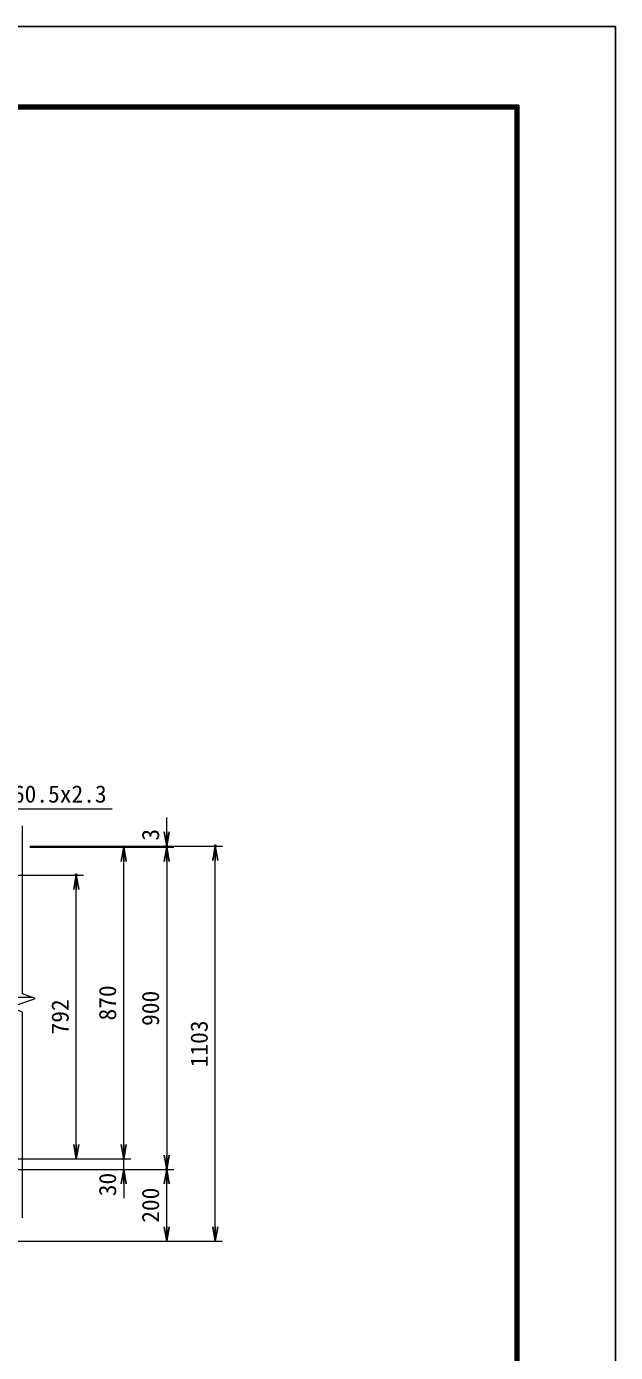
# Model space of a CAD drawing. Units: millimetres, scale not verified. Extents: x -4200 to 4200, y -2970 to 2970.
# Drawn here: x 2557 to 4200, y -734 to 2970 of the extents above; entities that cross this region are included whole.
import ezdxf
from ezdxf.enums import TextEntityAlignment as Align

# ---------------------------------------------------------------- set-up
doc = ezdxf.new("R2010")
doc.units = ezdxf.units.MM
doc.header["$LTSCALE"] = 10
doc.header["$PDMODE"] = 32
doc.header["$PDSIZE"] = 5
for name, color, linetype, lineweight in [('0-0_D-STR-TXT', 7, 'Continuous', 13), ('0-7_D-STR-DIM', 7, 'Continuous', 13), ('0-9_Defpoints', 6, 'Continuous', 25), ('0-D_D-TTL', 7, 'Continuous', 25), ('0-E_D-STR2', 7, 'Continuous', 13)]:
    doc.layers.add(name, color=color, linetype=linetype, lineweight=lineweight)
doc.layers.add('0-8_0', color=7, linetype='Continuous')
doc.styles.add('ＭＳ ゴシック', font='')
doc.styles.get('ＭＳ ゴシック').set_extended_font_data('MS Gothic')

# ---------------------------------------------------------------- blocks, each defined once
blk = doc.blocks.new('_Open')
at = {"layer": '0-8_0'}
blk.add_line((-10, 1.667), (0, 0), dxfattribs=at)
blk.add_lwpolyline([(-10, -1.667), (0, 0), (-10, 0)], dxfattribs=at)

msp = doc.modelspace()

# ---------------------------------------------------------------- linework, layer by layer
at = {"layer": '0-0_D-STR-TXT'}
msp.add_lwpolyline([(2795.84, 784.34), (2299.23, 784.34), (2238.08, 591.62)], dxfattribs=at)
at = {"layer": '0-7_D-STR-DIM'}
for p, q in [((2947.93, 720.68), (2947.93, 760.68)), ((2565.73, 680.68), (3103.56, 680.68)), ((2565.73, 680.68), (2967.93, 680.68)), ((2565.73, 677.68), (2848.05, 677.68)), ((2565.73, 677.68), (2967.93, 677.68)), ((2565.73, 677.68), (2967.93, 677.68)), ((2947.93, 677.68), (2947.93, 680.68)), ((2828.05, -152.32), (2828.05, 637.68)), ((2947.93, 637.68), (2947.93, -182.32)), ((2947.93, 637.68), (2947.93, 597.68)), ((3083.56, -382.32), (3083.56, 640.68)), ((2148.7, 599.69), (2715.73, 599.69)), ((2695.73, -152.32), (2695.73, 559.69)), ((2828.05, -152.32), (2828.05, -112.32)), ((2149.73, -192.32), (2715.73, -192.32)), ((2565.73, -192.32), (2848.05, -192.32)), ((2565.73, -192.32), (2848.05, -192.32)), ((2828.05, -222.32), (2828.05, -192.32)), ((2340.73, -222.32), (2848.05, -222.32)), ((2340.73, -222.32), (2967.93, -222.32)), ((2340.73, -222.32), (2967.93, -222.32)), ((2828.05, -262.32), (2828.05, -302.32)), ((2947.93, -382.32), (2947.93, -262.32)), ((2245.98, -422.32), (3103.56, -422.32)), ((2245.98, -422.32), (2967.93, -422.32))]:
    msp.add_line(p, q, dxfattribs=at)
at = {"layer": '0-9_Defpoints'}
for p in [(2828.05, 677.68), (2947.93, 680.68), (3083.56, 680.68), (2695.73, 599.69), (2828.05, -192.32), (2947.93, -222.32), (2947.93, -222.32)]:
    msp.add_point(p, dxfattribs=at)
at = {"layer": '0-D_D-TTL', "color": 2}
msp.add_lwpolyline([(-4200, 2970), (4200, 2970), (4200, -2970), (-4200, -2970)], close=True, dxfattribs=at)
at = {"layer": '0-D_D-TTL'}
for points in [[(-3930, 2750), (3930, 2750), (3930, -2750), (-3930, -2750)], [(-3927.5, 2747.5), (3927.5, 2747.5), (3927.5, -2747.5), (-3927.5, -2747.5)], [(-3925, 2745), (3925, 2745), (3925, -2745), (-3925, -2745)], [(-3922.5, 2742.5), (3922.5, 2742.5), (3922.5, -2742.5), (-3922.5, -2742.5)], [(-3920, 2740), (3920, 2740), (3920, -2740), (-3920, -2740)]]:
    msp.add_lwpolyline(points, close=True, dxfattribs=at)
at = {"layer": '0-E_D-STR2'}
msp.add_line((2575, 257.68), (2240.73, 257.68), dxfattribs=at)
msp.add_lwpolyline([(2545.73, -357.32), (2545.73, 217.03), (2510.49, 229.86), (2580.97, 255.51), (2545.73, 268.34), (2545.73, 737.68)], dxfattribs=at)

# ---------------------------------------------------------------- block references
at = {"layer": '0-7_D-STR-DIM', "xscale": 4, "yscale": 4}
for p, rotation in [((2947.93, 680.68), 270), ((2828.05, 677.68), 90), ((2947.93, 677.68), 90), ((2947.93, 677.68), 90), ((3083.56, 680.68), 90), ((2695.73, 599.69), 90), ((2695.73, -192.32), 270), ((2828.05, -192.32), 270), ((2828.05, -192.32), 270), ((2947.93, -222.32), 270), ((2828.05, -222.32), 90), ((2947.93, -222.32), 90), ((2947.93, -422.32), 270), ((3083.56, -422.32), 270)]:
    msp.add_blockref('_Open', p, dxfattribs=dict(at, rotation=rotation))

# ---------------------------------------------------------------- texts
at = {"layer": '0-0_D-STR-TXT', "style": 'ＭＳ ゴシック'}
msp.add_text('門柱 φ60.5x2.3', height=48.09, dxfattribs=at).set_placement((2305.21, 787.91), align=Align.BOTTOM_LEFT)
at = {"layer": '0-7_D-STR-DIM', "style": 'ＭＳ ゴシック'}
for s, p in [('3', (2941.19, 696.05)), ('870', (2821.3, 193.81)), ('900', (2941.19, 178.56)), ('792', (2688.99, 154.71)), ('1103', (3076.81, 62.93)), ('30', (2821.3, -297.19)), ('200', (2941.19, -371.32))]:
    msp.add_text(s, height=48.09, rotation=90, dxfattribs=at).set_placement(p, align=Align.BOTTOM_LEFT)

doc.saveas('drawing.dxf')
